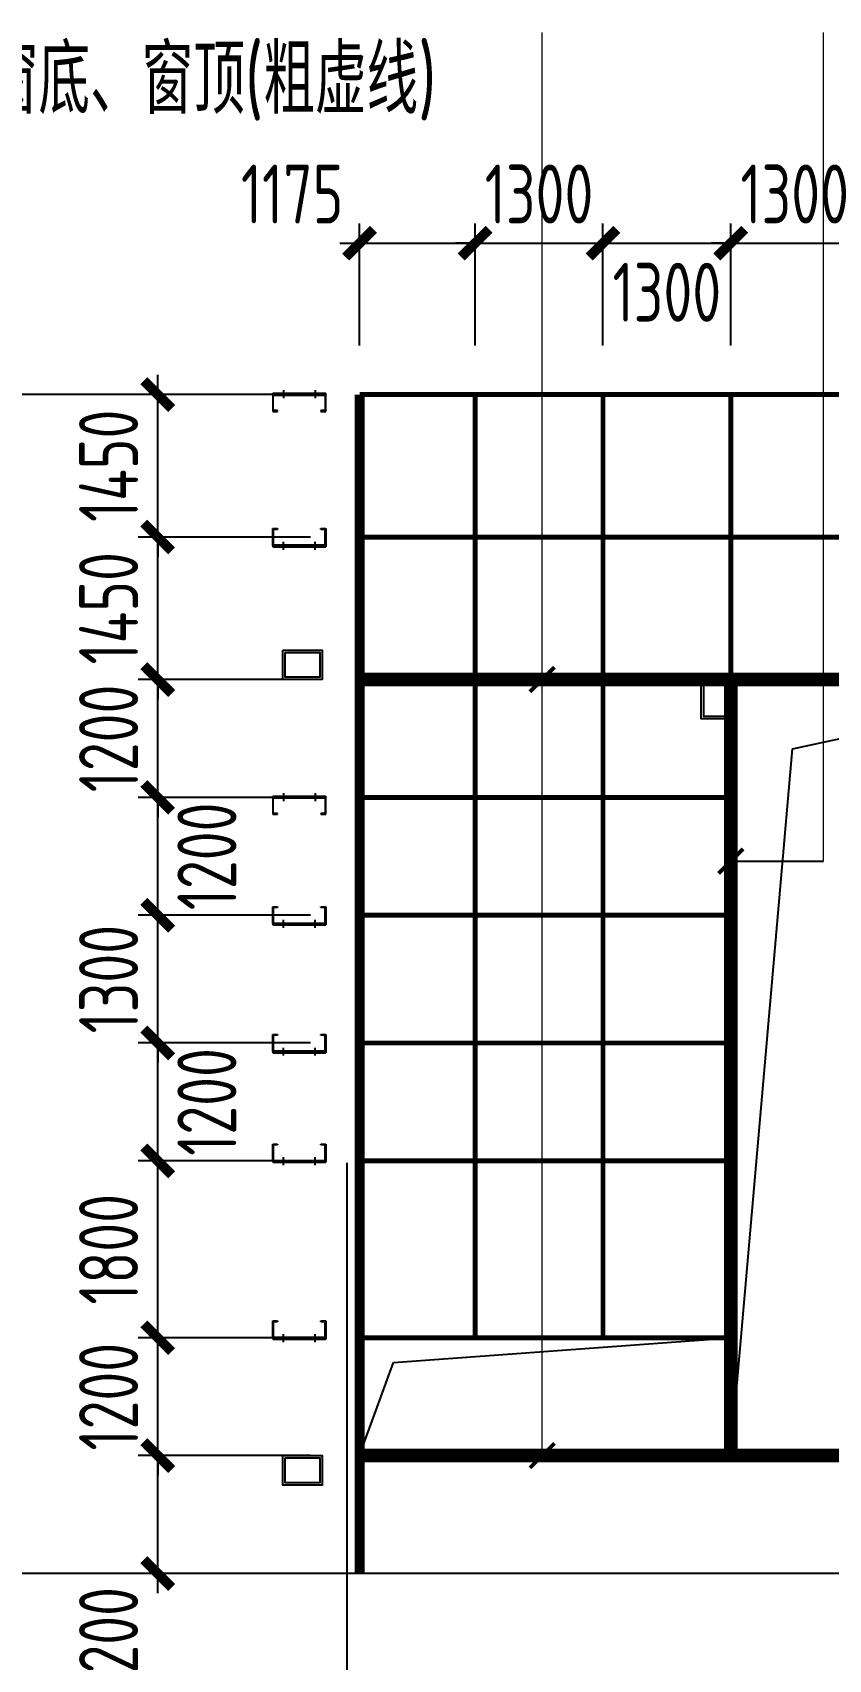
# Model space of a CAD drawing. Extents: x -2746917 to -971774, y -3334247 to -3250358.
# Drawn here: x -1588397 to -1584351, y -3286712 to -3278432 of the extents above; entities that cross this region are included whole.
import ezdxf

# ---------------------------------------------------------------- set-up
doc = ezdxf.new("R2010")
doc.units = 0
doc.header["$LTSCALE"] = 1000
doc.header["$MEASUREMENT"] = 0
doc.header["$PDMODE"] = 35
doc.linetypes.add('DASH', pattern=[0.35, 0.25, -0.1])
doc.linetypes.add('DOTE', pattern=[2.42, 2, -0.2, 0.02, -0.2])
doc.layers.get('0').update_dxf_attribs({"linetype": 'CONTINUOUS'})
doc.layers.get('Defpoints').update_dxf_attribs({"linetype": 'CONTINUOUS'})
for name, color, linetype in [('AXIS', 253, 'DOTE'), ('DIM', 3, 'CONTINUOUS'), ('REIN', 1, 'CONTINUOUS'), ('TDB_中实线', 7, 'CONTINUOUS'), ('TEXT', 7, 'CONTINUOUS'), ('檩托', 151, 'CONTINUOUS')]:
    doc.layers.add(name, color=color, linetype=linetype)
doc.styles.add('TSSD_Dimension', font='tssdeng.shx', dxfattribs={"width": 0.75, "bigfont": 'Hztxt.shx'})
doc.styles.add('TSSD_Rein', font='Tssdeng.shx', dxfattribs={"width": 0.75, "bigfont": 'hztxt.shx'})
doc.dimstyles.new('TSSD_200_100', dxfattribs={"dimtxt": 350, "dimasz": 100, "dimexe": 100, "dimexo": 250, "dimgap": 100, "dimtad": 1, "dimdec": 0, "dimlfac": 2, "dimzin": 0, "dimdsep": 46, "dimtxsty": 'TSSD_Dimension', "dimblk": 'ARCHTICK', "dimcen": 0, "dimdle": 100, "dimclrt": 7, "dimadec": 0, "dimazin": 0, "dimtfac": 1, "dimtdec": 0, "dimtix": 1, "dimtmove": 2, "dimatfit": 3, "dimfxl": 1, "dimtolj": 1, "dimtzin": 0, "dimarcsym": 0})

# ---------------------------------------------------------------- blocks, each defined once
blk = doc.blocks.new('_ArchTick')
at = {"color": 0, "const_width": 0.5}
blk.add_lwpolyline([(-0.707, -0.707), (0.707, 0.707)], dxfattribs=at)
blk = doc.blocks.new('*D1938')
at = {"layer": 'Defpoints', "color": 0, "ltscale": 1.5}
for p in [(-1588661.2, -3280274.6), (-1586734.5, -3280274.6, -0.8), (-1586734.5, -3286274.6)]:
    blk.add_point(p, dxfattribs=at)
at = {"layer": 'DIM', "color": 0, "lineweight": -2, "ltscale": 1.5}
for p, q in [((-1588661.2, -3286374.6), (-1588661.2, -3280174.6)), ((-1586984.5, -3280274.6), (-1588761.2, -3280274.6)), ((-1586984.5, -3286274.6), (-1588761.2, -3286274.6))]:
    blk.add_line(p, q, dxfattribs=at)
at = {"layer": 'DIM', "color": 0, "lineweight": -2, "ltscale": 1.5, "xscale": 100, "yscale": 100, "zscale": 100}
for p, rotation in [((-1588661.2, -3280274.6), 90), ((-1588661.2, -3286274.6), 270)]:
    blk.add_blockref('_ArchTick', p, dxfattribs=dict(at, rotation=rotation))
at = {"layer": 'DIM', "color": 7, "ltscale": 1.5, "insert": (-1588911.2, -3283274.6), "char_height": 300, "attachment_point": 5, "rotation": 90, "style": 'TSSD_Dimension'}
blk.add_mtext('\\A1;12000', dxfattribs=at)
blk = doc.blocks.new('*D1940')
at = {"layer": 'Defpoints', "color": 0, "ltscale": 1.5}
for p in [(-1587760.9, -3285674.6), (-1586734.5, -3285674.6), (-1586734.5, -3286274.6)]:
    blk.add_point(p, dxfattribs=at)
at = {"layer": 'DIM', "color": 0, "lineweight": -2, "ltscale": 1.5}
for p, q in [((-1587760.9, -3286374.6), (-1587760.9, -3285574.6)), ((-1586984.5, -3285674.6), (-1587860.9, -3285674.6)), ((-1586984.5, -3286274.6), (-1587860.9, -3286274.6))]:
    blk.add_line(p, q, dxfattribs=at)
at = {"layer": 'DIM', "color": 0, "lineweight": -2, "ltscale": 1.5, "xscale": 100, "yscale": 100, "zscale": 100}
for p, rotation in [((-1587760.9, -3285674.6), 90), ((-1587760.9, -3286274.6), 270)]:
    blk.add_blockref('_ArchTick', p, dxfattribs=dict(at, rotation=rotation))
at = {"layer": 'DIM', "color": 7, "ltscale": 1.5, "insert": (-1588010.9, -3286617.5), "char_height": 300, "attachment_point": 5, "rotation": 90, "style": 'TSSD_Dimension'}
blk.add_mtext('\\A1;1200', dxfattribs=at)
blk = doc.blocks.new('*D1941')
at = {"layer": 'Defpoints', "color": 0, "ltscale": 1.5}
for p in [(-1587760.9, -3285074.6), (-1586734.5, -3285074.6), (-1586734.5, -3285674.6)]:
    blk.add_point(p, dxfattribs=at)
at = {"layer": 'DIM', "color": 0, "lineweight": -2, "ltscale": 1.5}
for p, q in [((-1587760.9, -3285074.6), (-1587760.9, -3284974.6)), ((-1586984.5, -3285074.6), (-1587860.9, -3285074.6)), ((-1587760.9, -3285674.6), (-1587760.9, -3285074.6)), ((-1586984.5, -3285674.6), (-1587860.9, -3285674.6)), ((-1587760.9, -3285674.6), (-1587760.9, -3285774.6))]:
    blk.add_line(p, q, dxfattribs=at)
at = {"layer": 'DIM', "color": 0, "lineweight": -2, "ltscale": 1.5, "xscale": 100, "yscale": 100, "zscale": 100}
for p, rotation in [((-1587760.9, -3285074.6), 270), ((-1587760.9, -3285674.6), 90)]:
    blk.add_blockref('_ArchTick', p, dxfattribs=dict(at, rotation=rotation))
at = {"layer": 'DIM', "color": 7, "ltscale": 1.5, "insert": (-1588010.9, -3285374.6), "char_height": 300, "attachment_point": 5, "rotation": 90, "style": 'TSSD_Dimension'}
blk.add_mtext('\\A1;1200', dxfattribs=at)
blk = doc.blocks.new('*D1942')
at = {"layer": 'Defpoints', "color": 0, "ltscale": 1.5}
for p in [(-1587760.9, -3284174.6), (-1586734.5, -3284174.6), (-1586734.5, -3285074.6)]:
    blk.add_point(p, dxfattribs=at)
at = {"layer": 'DIM', "color": 0, "lineweight": -2, "ltscale": 1.5}
for p, q in [((-1587760.9, -3285174.6), (-1587760.9, -3284074.6)), ((-1586984.5, -3284174.6), (-1587860.9, -3284174.6)), ((-1586984.5, -3285074.6), (-1587860.9, -3285074.6))]:
    blk.add_line(p, q, dxfattribs=at)
at = {"layer": 'DIM', "color": 0, "lineweight": -2, "ltscale": 1.5, "xscale": 100, "yscale": 100, "zscale": 100}
for p, rotation in [((-1587760.9, -3284174.6), 90), ((-1587760.9, -3285074.6), 270)]:
    blk.add_blockref('_ArchTick', p, dxfattribs=dict(at, rotation=rotation))
at = {"layer": 'DIM', "color": 7, "ltscale": 1.5, "insert": (-1588010.9, -3284624.6), "char_height": 300, "attachment_point": 5, "rotation": 90, "style": 'TSSD_Dimension'}
blk.add_mtext('\\A1;1800', dxfattribs=at)
blk = doc.blocks.new('*D1943')
at = {"layer": 'Defpoints', "color": 0, "ltscale": 1.5}
for p in [(-1587760.9, -3283574.6), (-1586734.5, -3283574.6), (-1586734.5, -3284174.6)]:
    blk.add_point(p, dxfattribs=at)
at = {"layer": 'DIM', "color": 0, "lineweight": -2, "ltscale": 1.5}
for p, q in [((-1587760.9, -3284274.6), (-1587760.9, -3283474.6)), ((-1586984.5, -3283574.6), (-1587860.9, -3283574.6)), ((-1586984.5, -3284174.6), (-1587860.9, -3284174.6))]:
    blk.add_line(p, q, dxfattribs=at)
at = {"layer": 'DIM', "color": 0, "lineweight": -2, "ltscale": 1.5, "xscale": 100, "yscale": 100, "zscale": 100}
for p, rotation in [((-1587760.9, -3283574.6), 90), ((-1587760.9, -3284174.6), 270)]:
    blk.add_blockref('_ArchTick', p, dxfattribs=dict(at, rotation=rotation))
at = {"layer": 'DIM', "color": 7, "ltscale": 1.5, "insert": (-1587510.9, -3283874.6), "char_height": 300, "attachment_point": 5, "rotation": 90, "style": 'TSSD_Dimension'}
blk.add_mtext('\\A1;1200', dxfattribs=at)
blk = doc.blocks.new('*D1944')
at = {"layer": 'Defpoints', "color": 0, "ltscale": 1.5}
for p in [(-1587760.9, -3282924.6), (-1586734.5, -3282924.6), (-1586734.5, -3283574.6)]:
    blk.add_point(p, dxfattribs=at)
at = {"layer": 'DIM', "color": 0, "lineweight": -2, "ltscale": 1.5}
for p, q in [((-1587760.9, -3282924.6), (-1587760.9, -3282824.6)), ((-1586984.5, -3282924.6), (-1587860.9, -3282924.6)), ((-1587760.9, -3283574.6), (-1587760.9, -3282924.6)), ((-1586984.5, -3283574.6), (-1587860.9, -3283574.6)), ((-1587760.9, -3283574.6), (-1587760.9, -3283674.6))]:
    blk.add_line(p, q, dxfattribs=at)
at = {"layer": 'DIM', "color": 0, "lineweight": -2, "ltscale": 1.5, "xscale": 100, "yscale": 100, "zscale": 100}
for p, rotation in [((-1587760.9, -3282924.6), 270), ((-1587760.9, -3283574.6), 90)]:
    blk.add_blockref('_ArchTick', p, dxfattribs=dict(at, rotation=rotation))
at = {"layer": 'DIM', "color": 7, "ltscale": 1.5, "insert": (-1588010.9, -3283249.6), "char_height": 300, "attachment_point": 5, "rotation": 90, "style": 'TSSD_Dimension'}
blk.add_mtext('\\A1;1300', dxfattribs=at)
blk = doc.blocks.new('*D1945')
at = {"layer": 'Defpoints', "color": 0, "ltscale": 1.5}
for p in [(-1587760.9, -3282324.6), (-1586734.5, -3282324.6), (-1586734.5, -3282924.6)]:
    blk.add_point(p, dxfattribs=at)
at = {"layer": 'DIM', "color": 0, "lineweight": -2, "ltscale": 1.5}
for p, q in [((-1587760.9, -3283024.6), (-1587760.9, -3282224.6)), ((-1586984.5, -3282324.6), (-1587860.9, -3282324.6)), ((-1586984.5, -3282924.6), (-1587860.9, -3282924.6))]:
    blk.add_line(p, q, dxfattribs=at)
at = {"layer": 'DIM', "color": 0, "lineweight": -2, "ltscale": 1.5, "xscale": 100, "yscale": 100, "zscale": 100}
for p, rotation in [((-1587760.9, -3282324.6), 90), ((-1587760.9, -3282924.6), 270)]:
    blk.add_blockref('_ArchTick', p, dxfattribs=dict(at, rotation=rotation))
at = {"layer": 'DIM', "color": 7, "ltscale": 1.5, "insert": (-1587510.9, -3282624.6), "char_height": 300, "attachment_point": 5, "rotation": 90, "style": 'TSSD_Dimension'}
blk.add_mtext('\\A1;1200', dxfattribs=at)
blk = doc.blocks.new('*D1946')
at = {"layer": 'Defpoints', "color": 0, "ltscale": 1.5}
for p in [(-1587760.9, -3281724.6), (-1586734.5, -3281724.6), (-1586734.5, -3282324.6)]:
    blk.add_point(p, dxfattribs=at)
at = {"layer": 'DIM', "color": 0, "lineweight": -2, "ltscale": 1.5}
for p, q in [((-1587760.9, -3281724.6), (-1587760.9, -3281624.6)), ((-1586984.5, -3281724.6), (-1587860.9, -3281724.6)), ((-1587760.9, -3282324.6), (-1587760.9, -3281724.6)), ((-1586984.5, -3282324.6), (-1587860.9, -3282324.6)), ((-1587760.9, -3282324.6), (-1587760.9, -3282424.6))]:
    blk.add_line(p, q, dxfattribs=at)
at = {"layer": 'DIM', "color": 0, "lineweight": -2, "ltscale": 1.5, "xscale": 100, "yscale": 100, "zscale": 100}
for p, rotation in [((-1587760.9, -3281724.6), 270), ((-1587760.9, -3282324.6), 90)]:
    blk.add_blockref('_ArchTick', p, dxfattribs=dict(at, rotation=rotation))
at = {"layer": 'DIM', "color": 7, "ltscale": 1.5, "insert": (-1588010.9, -3282024.6), "char_height": 300, "attachment_point": 5, "rotation": 90, "style": 'TSSD_Dimension'}
blk.add_mtext('\\A1;1200', dxfattribs=at)
blk = doc.blocks.new('*D1947')
at = {"layer": 'Defpoints', "color": 0, "ltscale": 1.5}
for p in [(-1587760.9, -3280999.6), (-1586734.5, -3280999.6), (-1586734.5, -3281724.6)]:
    blk.add_point(p, dxfattribs=at)
at = {"layer": 'DIM', "color": 0, "lineweight": -2, "ltscale": 1.5}
for p, q in [((-1587760.9, -3280999.6), (-1587760.9, -3280899.6)), ((-1586984.5, -3280999.6), (-1587860.9, -3280999.6)), ((-1587760.9, -3281724.6), (-1587760.9, -3280999.6)), ((-1586984.5, -3281724.6), (-1587860.9, -3281724.6)), ((-1587760.9, -3281724.6), (-1587760.9, -3281824.6))]:
    blk.add_line(p, q, dxfattribs=at)
at = {"layer": 'DIM', "color": 0, "lineweight": -2, "ltscale": 1.5, "xscale": 100, "yscale": 100, "zscale": 100}
for p, rotation in [((-1587760.9, -3280999.6), 270), ((-1587760.9, -3281724.6), 90)]:
    blk.add_blockref('_ArchTick', p, dxfattribs=dict(at, rotation=rotation))
at = {"layer": 'DIM', "color": 7, "ltscale": 1.5, "insert": (-1588010.9, -3281362.1), "char_height": 300, "attachment_point": 5, "rotation": 90, "style": 'TSSD_Dimension'}
blk.add_mtext('\\A1;1450', dxfattribs=at)
blk = doc.blocks.new('*D1948')
at = {"layer": 'Defpoints', "color": 0, "ltscale": 1.5}
for p in [(-1587760.9, -3280274.6), (-1586734.5, -3280274.6), (-1586734.5, -3280999.6)]:
    blk.add_point(p, dxfattribs=at)
at = {"layer": 'DIM', "color": 0, "lineweight": -2, "ltscale": 1.5}
for p, q in [((-1587760.9, -3280274.6), (-1587760.9, -3280174.6)), ((-1586984.5, -3280274.6), (-1587860.9, -3280274.6)), ((-1587760.9, -3280999.6), (-1587760.9, -3280274.6)), ((-1586984.5, -3280999.6), (-1587860.9, -3280999.6)), ((-1587760.9, -3280999.6), (-1587760.9, -3281099.6))]:
    blk.add_line(p, q, dxfattribs=at)
at = {"layer": 'DIM', "color": 0, "lineweight": -2, "ltscale": 1.5, "xscale": 100, "yscale": 100, "zscale": 100}
for p, rotation in [((-1587760.9, -3280274.6), 270), ((-1587760.9, -3280999.6), 90)]:
    blk.add_blockref('_ArchTick', p, dxfattribs=dict(at, rotation=rotation))
at = {"layer": 'DIM', "color": 7, "ltscale": 1.5, "insert": (-1588010.9, -3280637.1), "char_height": 300, "attachment_point": 5, "rotation": 90, "style": 'TSSD_Dimension'}
blk.add_mtext('\\A1;1450', dxfattribs=at)
blk = doc.blocks.new('A$C3B052B7C')
at = {"layer": '檩托'}
for p, q in [((-358, 25), (-315, 25)), ((-358, 16), (-358, 25)), ((-358, 16), (-358, -98)), ((2, 16), (-358, 16)), ((2, 16), (-358, 16)), ((-354, 12), (-2, 12)), ((-354, -93), (-354, 12)), ((-315, 25), (2, 25)), ((-286, 45), (-286, -9)), ((-286, 25, 571), (-286, 12, 571)), ((-71, 45), (-71, -9)), ((-71, 25), (-71, 12)), ((-2, 12), (-2, -93)), ((2, -98), (2, 25)), ((-358, -98), (-326, -98)), ((-326, -93), (-354, -93)), ((-326, -98), (-326, -93)), ((-31, -93), (-31, -98)), ((-2, -93), (-31, -93)), ((-31, -98), (2, -98))]:
    blk.add_line(p, q, dxfattribs=at)
blk = doc.blocks.new('*D2287')
at = {"layer": 'Defpoints', "color": 0, "ltscale": 1.5}
for p in [(-1586147, -3279503.8), (-1586734.5, -3280274.6), (-1586147, -3280274.6)]:
    blk.add_point(p, dxfattribs=at)
at = {"layer": 'DIM', "color": 0, "lineweight": -2, "ltscale": 1.5}
for p, q in [((-1586734.5, -3280024.6), (-1586734.5, -3279403.8)), ((-1586147, -3280024.6), (-1586147, -3279403.8)), ((-1586834.5, -3279503.8), (-1586047, -3279503.8))]:
    blk.add_line(p, q, dxfattribs=at)
at = {"layer": 'DIM', "color": 0, "lineweight": -2, "ltscale": 1.5, "xscale": 100, "yscale": 100, "zscale": 100, "rotation": 180}
blk.add_blockref('_ArchTick', (-1586734.5, -3279503.8), dxfattribs=at)
at = {"layer": 'DIM', "color": 0, "lineweight": -2, "ltscale": 1.5, "xscale": 100, "yscale": 100, "zscale": 100}
blk.add_blockref('_ArchTick', (-1586147, -3279503.8), dxfattribs=at)
at = {"layer": 'DIM', "color": 7, "ltscale": 1.5, "insert": (-1587077.4, -3279253.8), "char_height": 300, "attachment_point": 5, "style": 'TSSD_Dimension'}
blk.add_mtext('\\A1;1175', dxfattribs=at)
blk = doc.blocks.new('*D2288')
at = {"layer": 'Defpoints', "color": 0, "ltscale": 1.5}
for p in [(-1585497, -3279503.8), (-1586147, -3280274.6), (-1585497, -3280274.6)]:
    blk.add_point(p, dxfattribs=at)
at = {"layer": 'DIM', "color": 0, "lineweight": -2, "ltscale": 1.5}
for p, q in [((-1586147, -3280024.6), (-1586147, -3279403.8)), ((-1585497, -3280024.6), (-1585497, -3279403.8)), ((-1586147, -3279503.8), (-1586247, -3279503.8)), ((-1586147, -3279503.8), (-1585497, -3279503.8)), ((-1585497, -3279503.8), (-1585397, -3279503.8))]:
    blk.add_line(p, q, dxfattribs=at)
at = {"layer": 'DIM', "color": 0, "lineweight": -2, "ltscale": 1.5, "xscale": 100, "yscale": 100, "zscale": 100}
blk.add_blockref('_ArchTick', (-1586147, -3279503.8), dxfattribs=at)
at = {"layer": 'DIM', "color": 0, "lineweight": -2, "ltscale": 1.5, "xscale": 100, "yscale": 100, "zscale": 100, "rotation": 180}
blk.add_blockref('_ArchTick', (-1585497, -3279503.8), dxfattribs=at)
at = {"layer": 'DIM', "color": 7, "ltscale": 1.5, "insert": (-1585822, -3279253.8), "char_height": 300, "attachment_point": 5, "style": 'TSSD_Dimension'}
blk.add_mtext('\\A1;1300', dxfattribs=at)
blk = doc.blocks.new('*D2289')
at = {"layer": 'Defpoints', "color": 0, "ltscale": 1.5}
for p in [(-1584847, -3279503.8), (-1585497, -3280274.6), (-1584847, -3280274.6)]:
    blk.add_point(p, dxfattribs=at)
at = {"layer": 'DIM', "color": 0, "lineweight": -2, "ltscale": 1.5}
for p, q in [((-1585497, -3280024.6), (-1585497, -3279403.8)), ((-1584847, -3280024.6), (-1584847, -3279403.8)), ((-1585597, -3279503.8), (-1584747, -3279503.8))]:
    blk.add_line(p, q, dxfattribs=at)
at = {"layer": 'DIM', "color": 0, "lineweight": -2, "ltscale": 1.5, "xscale": 100, "yscale": 100, "zscale": 100, "rotation": 180}
blk.add_blockref('_ArchTick', (-1585497, -3279503.8), dxfattribs=at)
at = {"layer": 'DIM', "color": 0, "lineweight": -2, "ltscale": 1.5, "xscale": 100, "yscale": 100, "zscale": 100}
blk.add_blockref('_ArchTick', (-1584847, -3279503.8), dxfattribs=at)
at = {"layer": 'DIM', "color": 7, "ltscale": 1.5, "insert": (-1585172, -3279753.8), "char_height": 300, "attachment_point": 5, "style": 'TSSD_Dimension'}
blk.add_mtext('\\A1;1300', dxfattribs=at)
blk = doc.blocks.new('*D2290')
at = {"layer": 'Defpoints', "color": 0, "ltscale": 1.5}
for p in [(-1584197, -3279503.8), (-1584847, -3280274.6), (-1584197, -3280274.6)]:
    blk.add_point(p, dxfattribs=at)
at = {"layer": 'DIM', "color": 0, "lineweight": -2, "ltscale": 1.5}
for p, q in [((-1584847, -3280024.6), (-1584847, -3279403.8)), ((-1584197, -3280024.6), (-1584197, -3279403.8)), ((-1584847, -3279503.8), (-1584947, -3279503.8)), ((-1584847, -3279503.8), (-1584197, -3279503.8)), ((-1584197, -3279503.8), (-1584097, -3279503.8))]:
    blk.add_line(p, q, dxfattribs=at)
at = {"layer": 'DIM', "color": 0, "lineweight": -2, "ltscale": 1.5, "xscale": 100, "yscale": 100, "zscale": 100}
blk.add_blockref('_ArchTick', (-1584847, -3279503.8), dxfattribs=at)
at = {"layer": 'DIM', "color": 0, "lineweight": -2, "ltscale": 1.5, "xscale": 100, "yscale": 100, "zscale": 100, "rotation": 180}
blk.add_blockref('_ArchTick', (-1584197, -3279503.8), dxfattribs=at)
at = {"layer": 'DIM', "color": 7, "ltscale": 1.5, "insert": (-1584522, -3279253.8), "char_height": 300, "attachment_point": 5, "style": 'TSSD_Dimension'}
blk.add_mtext('\\A1;1300', dxfattribs=at)

msp = doc.modelspace()

# ---------------------------------------------------------------- linework, layer by layer
at = {"ltscale": 1.5}
for p, q in [((-1584534.02, -3282077.11), (-1582896.98, -3281724.61)), ((-1584846.98, -3285674.61), (-1584534.02, -3282077.11)), ((-1586562.04, -3285201.09), (-1584846.98, -3285074.61)), ((-1586734.48, -3285674.61), (-1586562.04, -3285201.09))]:
    msp.add_line(p, q, dxfattribs=at)
at = {"layer": 'AXIS', "ltscale": 1.5}
msp.add_line((-1586796.98, -3286879.57), (-1586796.98, -3284184.86), dxfattribs=at)
at = {"layer": 'REIN', "color": 0, "ltscale": 0.1}
msp.add_line((-1542624.69, -3286274.61), (-1587391.66, -3286274.61), dxfattribs=at)
at = {"layer": 'REIN', "color": 0, "ltscale": 0.1, "const_width": 50}
msp.add_lwpolyline([(-1586734.48, -3286274.61), (-1586734.48, -3280274.61)], dxfattribs=at)
at = {"layer": 'REIN', "color": 0, "const_width": 25}
for points in [[(-1543959.48, -3280274.61), (-1586734.48, -3280274.61)], [(-1586734.48, -3280999.61), (-1543959.48, -3280999.61)], [(-1584846.98, -3282324.61), (-1586734.48, -3282324.61)], [(-1584846.98, -3282924.61), (-1586734.48, -3282924.61)], [(-1584846.98, -3283574.61), (-1586734.48, -3283574.61)], [(-1584846.98, -3284174.61), (-1586734.48, -3284174.61)], [(-1586734.48, -3285674.61), (-1586734.48, -3285074.61), (-1584846.98, -3285074.61)]]:
    msp.add_lwpolyline(points, dxfattribs=at)
at = {"layer": 'REIN', "color": 8, "linetype": 'DASH', "const_width": 25}
for points in [[(-1586146.98, -3285074.61), (-1586146.98, -3280274.61)], [(-1585496.98, -3285074.61), (-1585496.98, -3280274.61)], [(-1584846.98, -3281724.61), (-1584846.98, -3280274.61)]]:
    msp.add_lwpolyline(points, dxfattribs=at)
at = {"layer": 'REIN', "color": 0, "linetype": 'ByBlock', "const_width": 20}
for points in [[(-1585868.27, -3281786.86), (-1585743.75, -3281662.35)], [(-1584909.24, -3282711.51), (-1584784.73, -3282586.99)], [(-1585868.27, -3285736.86), (-1585743.75, -3285612.35)]]:
    msp.add_lwpolyline(points, dxfattribs=at)
at = {"layer": 'REIN', "color": 2, "linetype": 'DASH', "const_width": 70}
for points in [[(-1586734.48, -3281724.61), (-1582896.98, -3281724.61)], [(-1584846.98, -3281724.61), (-1584846.98, -3285674.61)], [(-1586734.48, -3285674.61), (-1582621.98, -3285674.61)]]:
    msp.add_lwpolyline(points, dxfattribs=at)
at = {"layer": 'TDB_中实线', "ltscale": 1.5}
msp.add_line((-1584846.98, -3282649.25), (-1584374.89, -3282649.25), dxfattribs=at)
at = {"layer": 'TEXT', "lineweight": 5}
for p, q in [((-1585806.01, -3285674.61), (-1585806.01, -3278431.95)), ((-1584374.89, -3282649.25), (-1584374.89, -3278431.95))]:
    msp.add_line(p, q, dxfattribs=at)
at = {"layer": '檩托', "color": 2}
for points in [[(-1587125.23, -3281574.61), (-1586925.23, -3281574.61), (-1586925.23, -3281724.61), (-1587125.23, -3281724.61)], [(-1587113.23, -3281586.61), (-1586937.23, -3281586.61), (-1586937.23, -3281712.61), (-1587113.23, -3281712.61)], [(-1584846.98, -3281724.61), (-1584846.98, -3281924.61), (-1584996.98, -3281924.61), (-1584996.98, -3281724.61)], [(-1584858.98, -3281736.61), (-1584858.98, -3281912.61), (-1584984.98, -3281912.61), (-1584984.98, -3281736.61)], [(-1587125.23, -3285674.61), (-1586925.23, -3285674.61), (-1586925.23, -3285824.61), (-1587125.23, -3285824.61)], [(-1587113.23, -3285686.61), (-1586937.23, -3285686.61), (-1586937.23, -3285812.61), (-1587113.23, -3285812.61)]]:
    msp.add_lwpolyline(points, close=True, dxfattribs=at)

# ---------------------------------------------------------------- block references
at = {"layer": 'REIN', "lineweight": 5, "ltscale": 1.5, "xscale": 0.75, "yscale": 0.75, "zscale": 0.75}
for p in [(-1586907.79, -3280286.38), (-1586907.79, -3282336.38)]:
    msp.add_blockref('A$C3B052B7C', p, dxfattribs=at)
at = {"layer": 'REIN', "lineweight": 5, "ltscale": 1.5, "xscale": -0.75, "yscale": 0.75, "zscale": 0.75, "rotation": 180}
for p in [(-1586907.79, -3281030.29), (-1586907.79, -3282955.29), (-1586907.79, -3283605.29), (-1586907.79, -3284162.84), (-1586907.79, -3285062.84)]:
    msp.add_blockref('A$C3B052B7C', p, dxfattribs=at)

# ---------------------------------------------------------------- texts
at = {"layer": 'TEXT', "lineweight": 5, "style": 'TSSD_Rein', "width": 0.75}
msp.add_text('用于端跨组合窗底、窗顶(粗虚线)', height=350, dxfattribs=at).set_placement((-1590205.07, -3278845.8, 58.52))

# ---------------------------------------------------------------- dimensions: what is measured, and where the dimension line sits
at = {"layer": 'DIM', "ltscale": 1.5}
for base, p1, p2, picture, middle in [((-1586146.98, -3279503.8), (-1586734.48, -3280274.61), (-1586146.98, -3280274.61), '*D2287', (-1587077.37, -3279253.8)), ((-1584846.98, -3279503.8), (-1585496.98, -3280274.61), (-1584846.98, -3280274.61), '*D2289', (-1585171.98, -3279753.8))]:
    dim = msp.add_linear_dim(base=base, p1=p1, p2=p2, dimstyle='TSSD_200_100', override={"dimtxt": 300}, dxfattribs=at)
    dim.commit()
    dim.dimension.update_dxf_attribs({"geometry": picture, "text_midpoint": middle, "dimtype": 160})
for base, p1, p2, picture, middle in [((-1585496.98, -3279503.8), (-1586146.98, -3280274.61), (-1585496.98, -3280274.61), '*D2288', (-1585821.98, -3279253.8)), ((-1584196.98, -3279503.8), (-1584846.98, -3280274.61), (-1584196.98, -3280274.61), '*D2290', (-1584521.98, -3279253.8))]:
    dim = msp.add_linear_dim(base=base, p1=p1, p2=p2, dimstyle='TSSD_200_100', override={"dimtxt": 300}, dxfattribs=at)
    dim.commit()
    dim.dimension.update_dxf_attribs({"geometry": picture, "text_midpoint": middle})
for base, p1, p2, picture, middle in [((-1588661.15, -3280274.61), (-1586734.48, -3286274.61), (-1586734.48, -3280274.61, -0.83), '*D1938', (-1588911.15, -3283274.61)), ((-1587760.85, -3280274.61), (-1586734.48, -3280999.61), (-1586734.48, -3280274.61), '*D1948', (-1588010.85, -3280637.11)), ((-1587760.85, -3280999.61), (-1586734.48, -3281724.61), (-1586734.48, -3280999.61), '*D1947', (-1588010.85, -3281362.11)), ((-1587760.85, -3281724.61), (-1586734.48, -3282324.61), (-1586734.48, -3281724.61), '*D1946', (-1588010.85, -3282024.61)), ((-1587760.85, -3282924.61), (-1586734.48, -3283574.61), (-1586734.48, -3282924.61), '*D1944', (-1588010.85, -3283249.61)), ((-1587760.85, -3284174.61), (-1586734.48, -3285074.61), (-1586734.48, -3284174.61), '*D1942', (-1588010.85, -3284624.61)), ((-1587760.85, -3285074.61), (-1586734.48, -3285674.61), (-1586734.48, -3285074.61), '*D1941', (-1588010.85, -3285374.61))]:
    dim = msp.add_linear_dim(base=base, p1=p1, p2=p2, angle=90, dimstyle='TSSD_200_100', override={"dimtxt": 300}, dxfattribs=at)
    dim.commit()
    dim.dimension.update_dxf_attribs({"geometry": picture, "text_midpoint": middle})
for base, p1, p2, picture, middle in [((-1587760.85, -3282324.61), (-1586734.48, -3282924.61), (-1586734.48, -3282324.61), '*D1945', (-1587510.85, -3282624.61)), ((-1587760.85, -3283574.61), (-1586734.48, -3284174.61), (-1586734.48, -3283574.61), '*D1943', (-1587510.85, -3283874.61)), ((-1587760.85, -3285674.61), (-1586734.48, -3286274.61), (-1586734.48, -3285674.61), '*D1940', (-1588010.85, -3286617.49))]:
    dim = msp.add_linear_dim(base=base, p1=p1, p2=p2, angle=90, dimstyle='TSSD_200_100', override={"dimtxt": 300}, dxfattribs=at)
    dim.commit()
    dim.dimension.update_dxf_attribs({"geometry": picture, "text_midpoint": middle, "dimtype": 160})

doc.saveas('drawing.dxf')
